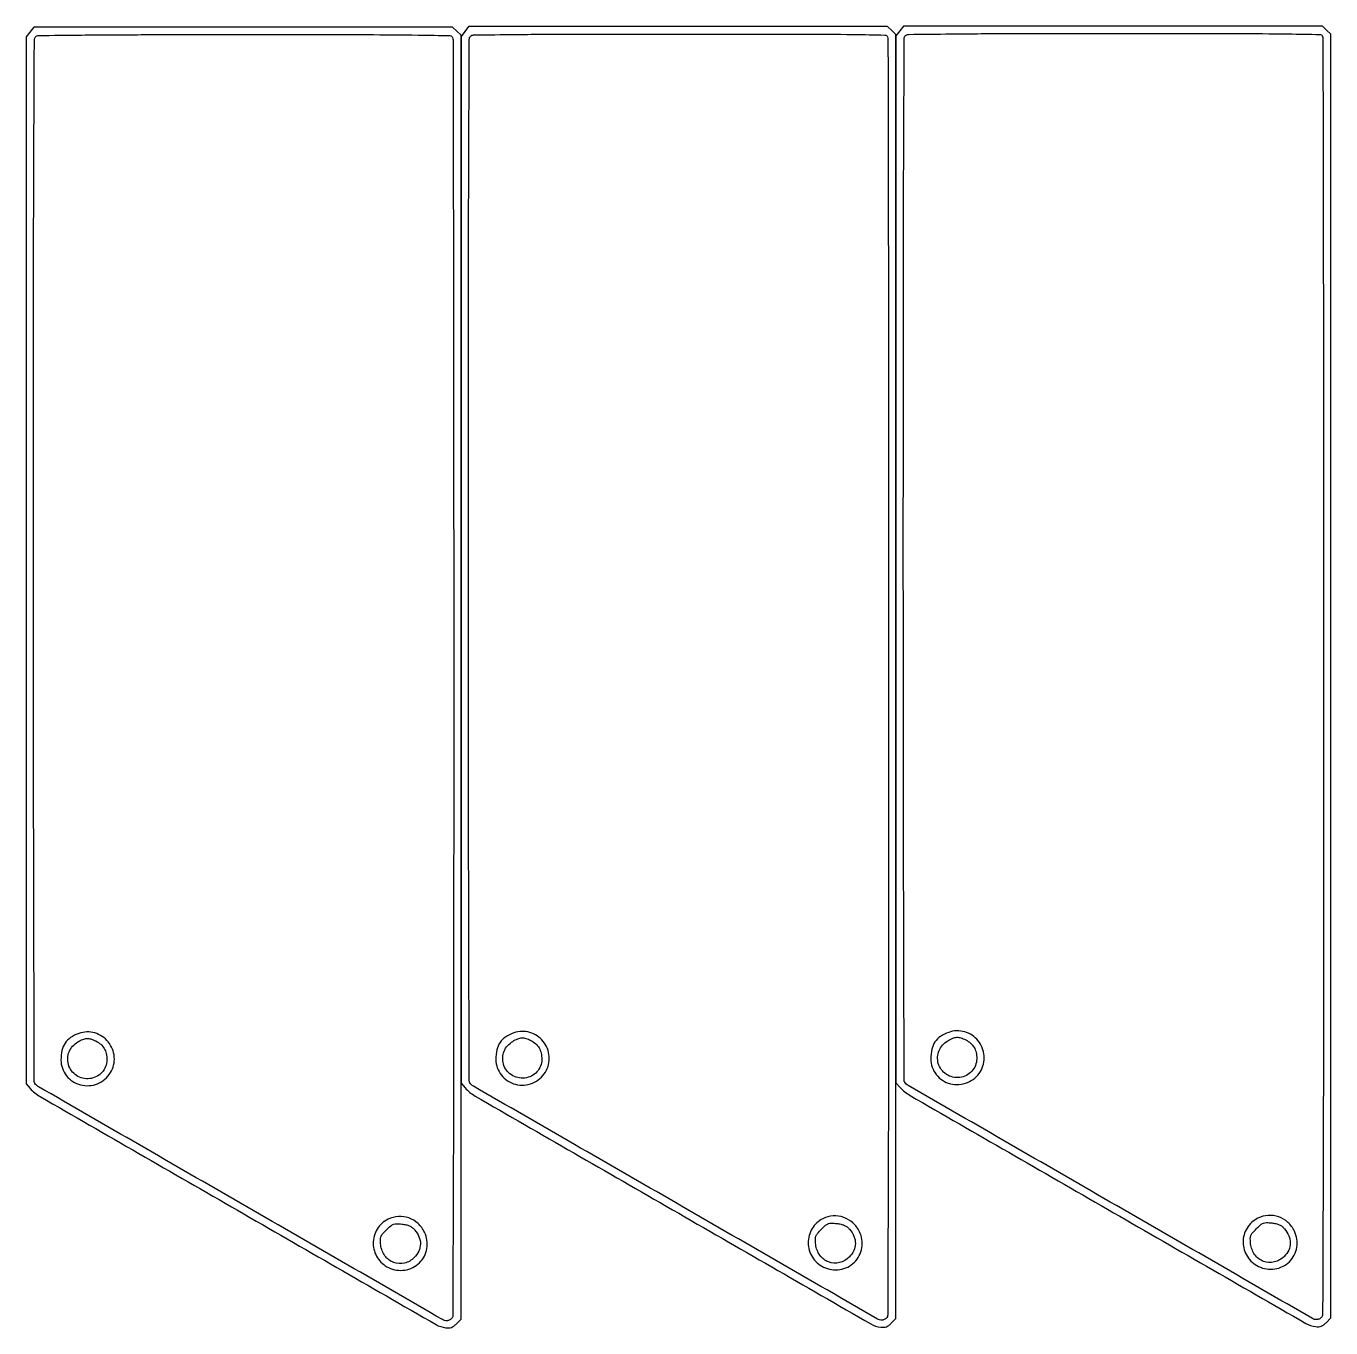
# Model space of a CAD drawing. Extents: x 1704 to 1775.1, y 1874.6 to 1945.6.
import ezdxf

# ---------------------------------------------------------------- set-up
doc = ezdxf.new("R2010")
doc.units = 0
doc.header["$MEASUREMENT"] = 0

msp = doc.modelspace()

# ---------------------------------------------------------------- linework, layer by layer
for points in [[(1704.175, 1945.237), (1703.968, 1944.974), (1703.968, 1916.443), (1703.968, 1887.912), (1704.193, 1887.661, 0.079329), (1704.737, 1887.219, 0.000128), (1715.491, 1881.022, 0.000103), (1726.304, 1874.798, 0.09985), (1726.837, 1874.62, 0.045702), (1727.005, 1874.614, 0.075285), (1727.143, 1874.644, 0.070761), (1727.272, 1874.714, 0.035915), (1727.412, 1874.836), (1727.668, 1875.091), (1727.668, 1910.079), (1727.668, 1945.066), (1727.436, 1945.283), (1727.205, 1945.501), (1715.794, 1945.501), (1704.382, 1945.501)], [(1727.875, 1945.268), (1727.668, 1945.004), (1727.668, 1916.473), (1727.668, 1887.943), (1727.893, 1887.692, 0.079329), (1728.437, 1887.25, 0.000128), (1739.191, 1881.053, 0.000103), (1750.004, 1874.829, 0.09985), (1750.537, 1874.651, 0.045702), (1750.705, 1874.645, 0.075285), (1750.843, 1874.675, 0.070761), (1750.972, 1874.745, 0.035915), (1751.112, 1874.867), (1751.368, 1875.122), (1751.368, 1910.109), (1751.368, 1945.097), (1751.136, 1945.314), (1750.905, 1945.531), (1739.494, 1945.531), (1728.082, 1945.531)], [(1751.575, 1945.299), (1751.368, 1945.035), (1751.368, 1916.504), (1751.368, 1887.973), (1751.593, 1887.723, 0.079329), (1752.137, 1887.281, 0.000128), (1762.891, 1881.084, 0.000103), (1773.704, 1874.86, 0.09985), (1774.237, 1874.682, 0.045702), (1774.405, 1874.676, 0.075285), (1774.543, 1874.705, 0.070761), (1774.672, 1874.776, 0.035915), (1774.812, 1874.897), (1775.068, 1875.153), (1775.068, 1910.14), (1775.068, 1945.127), (1774.836, 1945.345), (1774.605, 1945.562), (1763.194, 1945.562), (1751.782, 1945.562)], [(1727.207, 1944.942, -0.091413), (1727.232, 1944.808, -0.000008), (1727.25, 1934.616, -0.000271), (1727.264, 1923.356, -0.000164), (1727.268, 1910.012, -0.000147), (1727.263, 1892.459, -0.000713), (1727.243, 1882.509, -0.000064), (1727.217, 1875.286, -0.197952), (1727.148, 1875.121, -0.048334), (1727.092, 1875.075, -0.037693), (1727.024, 1875.036, -0.0388), (1726.954, 1875.009, -0.071721), (1726.894, 1875.001, -0.131446), (1726.666, 1875.062, -0.000023), (1715.646, 1881.413, -0.000026), (1704.639, 1887.758, -0.115505), (1704.444, 1887.94, -0.147341), (1704.414, 1888.04, -0.000012), (1704.392, 1896.362, -0.000402), (1704.375, 1905.556, -0.000242), (1704.369, 1916.456, -0.00018), (1704.374, 1930.781, -0.000872), (1704.393, 1938.919, -0.000095), (1704.419, 1944.815, -0.197735), (1704.488, 1944.981, -0.195592), (1704.647, 1945.048, -0.000562), (1706.98, 1945.075, -0.002165), (1710.242, 1945.095, -0.000469), (1715.877, 1945.101, -0.000317), (1722.55, 1945.096, -0.003173), (1725.341, 1945.075, -0.001814), (1727.062, 1945.045, -0.304732)], [(1750.907, 1944.973, -0.091413), (1750.932, 1944.839, -0.000008), (1750.95, 1934.647, -0.000271), (1750.964, 1923.387, -0.000164), (1750.968, 1910.043, -0.000147), (1750.963, 1892.49, -0.000713), (1750.943, 1882.54, -0.000064), (1750.917, 1875.317, -0.197952), (1750.848, 1875.151, -0.048334), (1750.792, 1875.105, -0.037693), (1750.724, 1875.067, -0.0388), (1750.654, 1875.04, -0.071721), (1750.594, 1875.031, -0.131446), (1750.366, 1875.092, -0.000023), (1739.346, 1881.444, -0.000026), (1728.339, 1887.788, -0.115505), (1728.144, 1887.971, -0.147341), (1728.114, 1888.071, -0.000012), (1728.092, 1896.393, -0.000402), (1728.075, 1905.587, -0.000242), (1728.069, 1916.486, -0.00018), (1728.074, 1930.812, -0.000872), (1728.093, 1938.95, -0.000095), (1728.119, 1944.846, -0.197735), (1728.188, 1945.011, -0.195592), (1728.347, 1945.079, -0.000562), (1730.68, 1945.106, -0.002165), (1733.942, 1945.126, -0.000469), (1739.577, 1945.131, -0.000317), (1746.25, 1945.127, -0.003173), (1749.041, 1945.106, -0.001814), (1750.762, 1945.076, -0.304732)], [(1774.607, 1945.004, -0.091413), (1774.632, 1944.87, -0.000008), (1774.65, 1934.678, -0.000271), (1774.664, 1923.418, -0.000164), (1774.668, 1910.074, -0.000147), (1774.663, 1892.521, -0.000713), (1774.643, 1882.571, -0.000064), (1774.617, 1875.348, -0.197952), (1774.548, 1875.182, -0.048334), (1774.492, 1875.136, -0.037693), (1774.424, 1875.098, -0.0388), (1774.354, 1875.071, -0.071721), (1774.294, 1875.062, -0.131446), (1774.066, 1875.123, -0.000023), (1763.046, 1881.474, -0.000026), (1752.039, 1887.819, -0.115505), (1751.844, 1888.002, -0.147341), (1751.814, 1888.102, -0.000012), (1751.792, 1896.424, -0.000402), (1751.775, 1905.618, -0.000242), (1751.769, 1916.517, -0.00018), (1751.774, 1930.843, -0.000872), (1751.793, 1938.98, -0.000095), (1751.819, 1944.877, -0.197735), (1751.888, 1945.042, -0.195592), (1752.047, 1945.11, -0.000562), (1754.38, 1945.137, -0.002165), (1757.642, 1945.157, -0.000469), (1763.277, 1945.162, -0.000317), (1769.95, 1945.158, -0.003173), (1772.741, 1945.137, -0.001814), (1774.462, 1945.107, -0.304732)], [(1706.842, 1890.659, 0.059498), (1706.392, 1890.434, 0.098989), (1706.092, 1890.137, 0.095756), (1705.924, 1889.74, 0.052817), (1705.868, 1889.213, 0.168701), (1706.165, 1888.357, 0.164622), (1706.932, 1887.859, 0.160385), (1707.86, 1887.922, 0.160558), (1708.568, 1888.525, 0.157148), (1708.773, 1889.375, 0.152217), (1708.446, 1890.197, 0.152877), (1707.712, 1890.686, 0.158629)], [(1730.542, 1890.69, 0.059498), (1730.092, 1890.464, 0.098989), (1729.792, 1890.167, 0.095756), (1729.624, 1889.77, 0.052817), (1729.568, 1889.244, 0.168701), (1729.865, 1888.388, 0.164622), (1730.632, 1887.89, 0.160385), (1731.56, 1887.953, 0.160558), (1732.268, 1888.555, 0.157148), (1732.473, 1889.406, 0.152217), (1732.146, 1890.228, 0.152877), (1731.412, 1890.716, 0.158629)], [(1754.242, 1890.721, 0.059498), (1753.792, 1890.495, 0.098989), (1753.492, 1890.198, 0.095756), (1753.324, 1889.801, 0.052817), (1753.268, 1889.275, 0.168701), (1753.565, 1888.419, 0.164622), (1754.332, 1887.92, 0.160385), (1755.26, 1887.984, 0.160558), (1755.968, 1888.586, 0.157148), (1756.173, 1889.437, 0.152217), (1755.846, 1890.259, 0.152877), (1755.112, 1890.747, 0.158629)], [(1707.767, 1890.251, -0.060022), (1708.037, 1890.068, -0.081835), (1708.223, 1889.841, -0.079295), (1708.332, 1889.561, -0.052702), (1708.368, 1889.218, -0.187445), (1708.103, 1888.538, -0.179594), (1707.443, 1888.199, -0.176295), (1706.713, 1888.37, -0.182539), (1706.276, 1888.969, -0.081901), (1706.238, 1889.32, -0.084354), (1706.317, 1889.661, -0.082738), (1706.505, 1889.962, -0.074888), (1706.787, 1890.198, -0.036429), (1707.06, 1890.338, -0.087141), (1707.281, 1890.39, -0.090925), (1707.5, 1890.361, -0.042204)], [(1731.467, 1890.282, -0.060022), (1731.737, 1890.099, -0.081835), (1731.923, 1889.872, -0.079295), (1732.032, 1889.592, -0.052702), (1732.068, 1889.249, -0.187445), (1731.803, 1888.569, -0.179594), (1731.143, 1888.23, -0.176295), (1730.413, 1888.401, -0.182539), (1729.976, 1889, -0.081901), (1729.938, 1889.351, -0.084354), (1730.017, 1889.692, -0.082738), (1730.205, 1889.993, -0.074888), (1730.487, 1890.229, -0.036429), (1730.76, 1890.369, -0.087141), (1730.981, 1890.42, -0.090925), (1731.2, 1890.392, -0.042204)], [(1755.167, 1890.313, -0.060022), (1755.437, 1890.129, -0.081835), (1755.623, 1889.903, -0.079295), (1755.732, 1889.623, -0.052702), (1755.768, 1889.28, -0.187445), (1755.503, 1888.6, -0.179594), (1754.843, 1888.261, -0.176295), (1754.113, 1888.432, -0.182539), (1753.676, 1889.03, -0.081901), (1753.638, 1889.382, -0.084354), (1753.717, 1889.723, -0.082738), (1753.905, 1890.024, -0.074888), (1754.187, 1890.26, -0.036429), (1754.46, 1890.4, -0.087141), (1754.681, 1890.451, -0.090925), (1754.9, 1890.423, -0.042204)], [(1723.69, 1880.534, 0.142326), (1723.097, 1879.993, 0.140724), (1722.884, 1879.215, 0.139552), (1723.115, 1878.438, 0.139255), (1723.721, 1877.899, 0.151428), (1724.611, 1877.764, 0.157992), (1725.404, 1878.161, 0.159407), (1725.809, 1878.943, 0.154266), (1725.68, 1879.826, 0.094695), (1725.325, 1880.303, 0.100406), (1724.825, 1880.604, 0.101548), (1724.253, 1880.684, 0.099111)], [(1747.39, 1880.565, 0.142326), (1746.797, 1880.023, 0.140724), (1746.584, 1879.246, 0.139552), (1746.815, 1878.469, 0.139255), (1747.421, 1877.93, 0.151428), (1748.311, 1877.795, 0.157992), (1749.104, 1878.192, 0.159407), (1749.509, 1878.974, 0.154266), (1749.38, 1879.857, 0.094695), (1749.025, 1880.334, 0.100406), (1748.525, 1880.635, 0.101548), (1747.953, 1880.715, 0.099111)], [(1771.09, 1880.596, 0.142326), (1770.497, 1880.054, 0.140724), (1770.284, 1879.277, 0.139552), (1770.515, 1878.5, 0.139255), (1771.121, 1877.961, 0.151428), (1772.011, 1877.826, 0.157992), (1772.804, 1878.222, 0.159407), (1773.209, 1879.005, 0.154266), (1773.08, 1879.887, 0.094695), (1772.725, 1880.365, 0.100406), (1772.225, 1880.666, 0.101548), (1771.653, 1880.746, 0.099111)], [(1725.139, 1879.956, -0.07685), (1725.376, 1879.575, -0.103987), (1725.455, 1879.179, -0.107474), (1725.367, 1878.794, -0.086781), (1725.122, 1878.446, -0.135704), (1724.588, 1878.143, -0.151709), (1723.998, 1878.176, -0.148502), (1723.522, 1878.539, -0.128829), (1723.295, 1879.126, -0.023018), (1723.277, 1879.41, -0.094928), (1723.305, 1879.58, -0.088471), (1723.396, 1879.732, -0.018513), (1723.608, 1879.961, -0.018513), (1723.836, 1880.173, -0.088471), (1723.989, 1880.263, -0.094928), (1724.158, 1880.292, -0.023018), (1724.442, 1880.273, -0.027797), (1724.675, 1880.234, -0.051094), (1724.857, 1880.172, -0.058205), (1725.006, 1880.082, -0.05011)], [(1748.839, 1879.986, -0.07685), (1749.076, 1879.606, -0.103987), (1749.155, 1879.209, -0.107474), (1749.067, 1878.825, -0.086781), (1748.822, 1878.477, -0.135704), (1748.288, 1878.174, -0.151709), (1747.698, 1878.207, -0.148502), (1747.222, 1878.569, -0.128829), (1746.995, 1879.157, -0.023018), (1746.977, 1879.441, -0.094928), (1747.005, 1879.61, -0.088471), (1747.096, 1879.763, -0.018513), (1747.308, 1879.991, -0.018513), (1747.536, 1880.204, -0.088471), (1747.689, 1880.294, -0.094928), (1747.858, 1880.323, -0.023018), (1748.142, 1880.304, -0.027797), (1748.375, 1880.265, -0.051094), (1748.557, 1880.203, -0.058205), (1748.706, 1880.113, -0.05011)], [(1772.539, 1880.017, -0.07685), (1772.776, 1879.637, -0.103987), (1772.855, 1879.24, -0.107474), (1772.767, 1878.856, -0.086781), (1772.522, 1878.508, -0.135704), (1771.988, 1878.205, -0.151709), (1771.398, 1878.237, -0.148502), (1770.922, 1878.6, -0.128829), (1770.695, 1879.188, -0.023018), (1770.677, 1879.472, -0.094928), (1770.705, 1879.641, -0.088471), (1770.796, 1879.794, -0.018513), (1771.008, 1880.022, -0.018513), (1771.236, 1880.234, -0.088471), (1771.389, 1880.325, -0.094928), (1771.558, 1880.354, -0.023018), (1771.842, 1880.335, -0.027797), (1772.075, 1880.295, -0.051094), (1772.257, 1880.234, -0.058205), (1772.406, 1880.144, -0.05011)]]:
    msp.add_lwpolyline(points, format="xyb", close=True)

doc.saveas('drawing.dxf')
